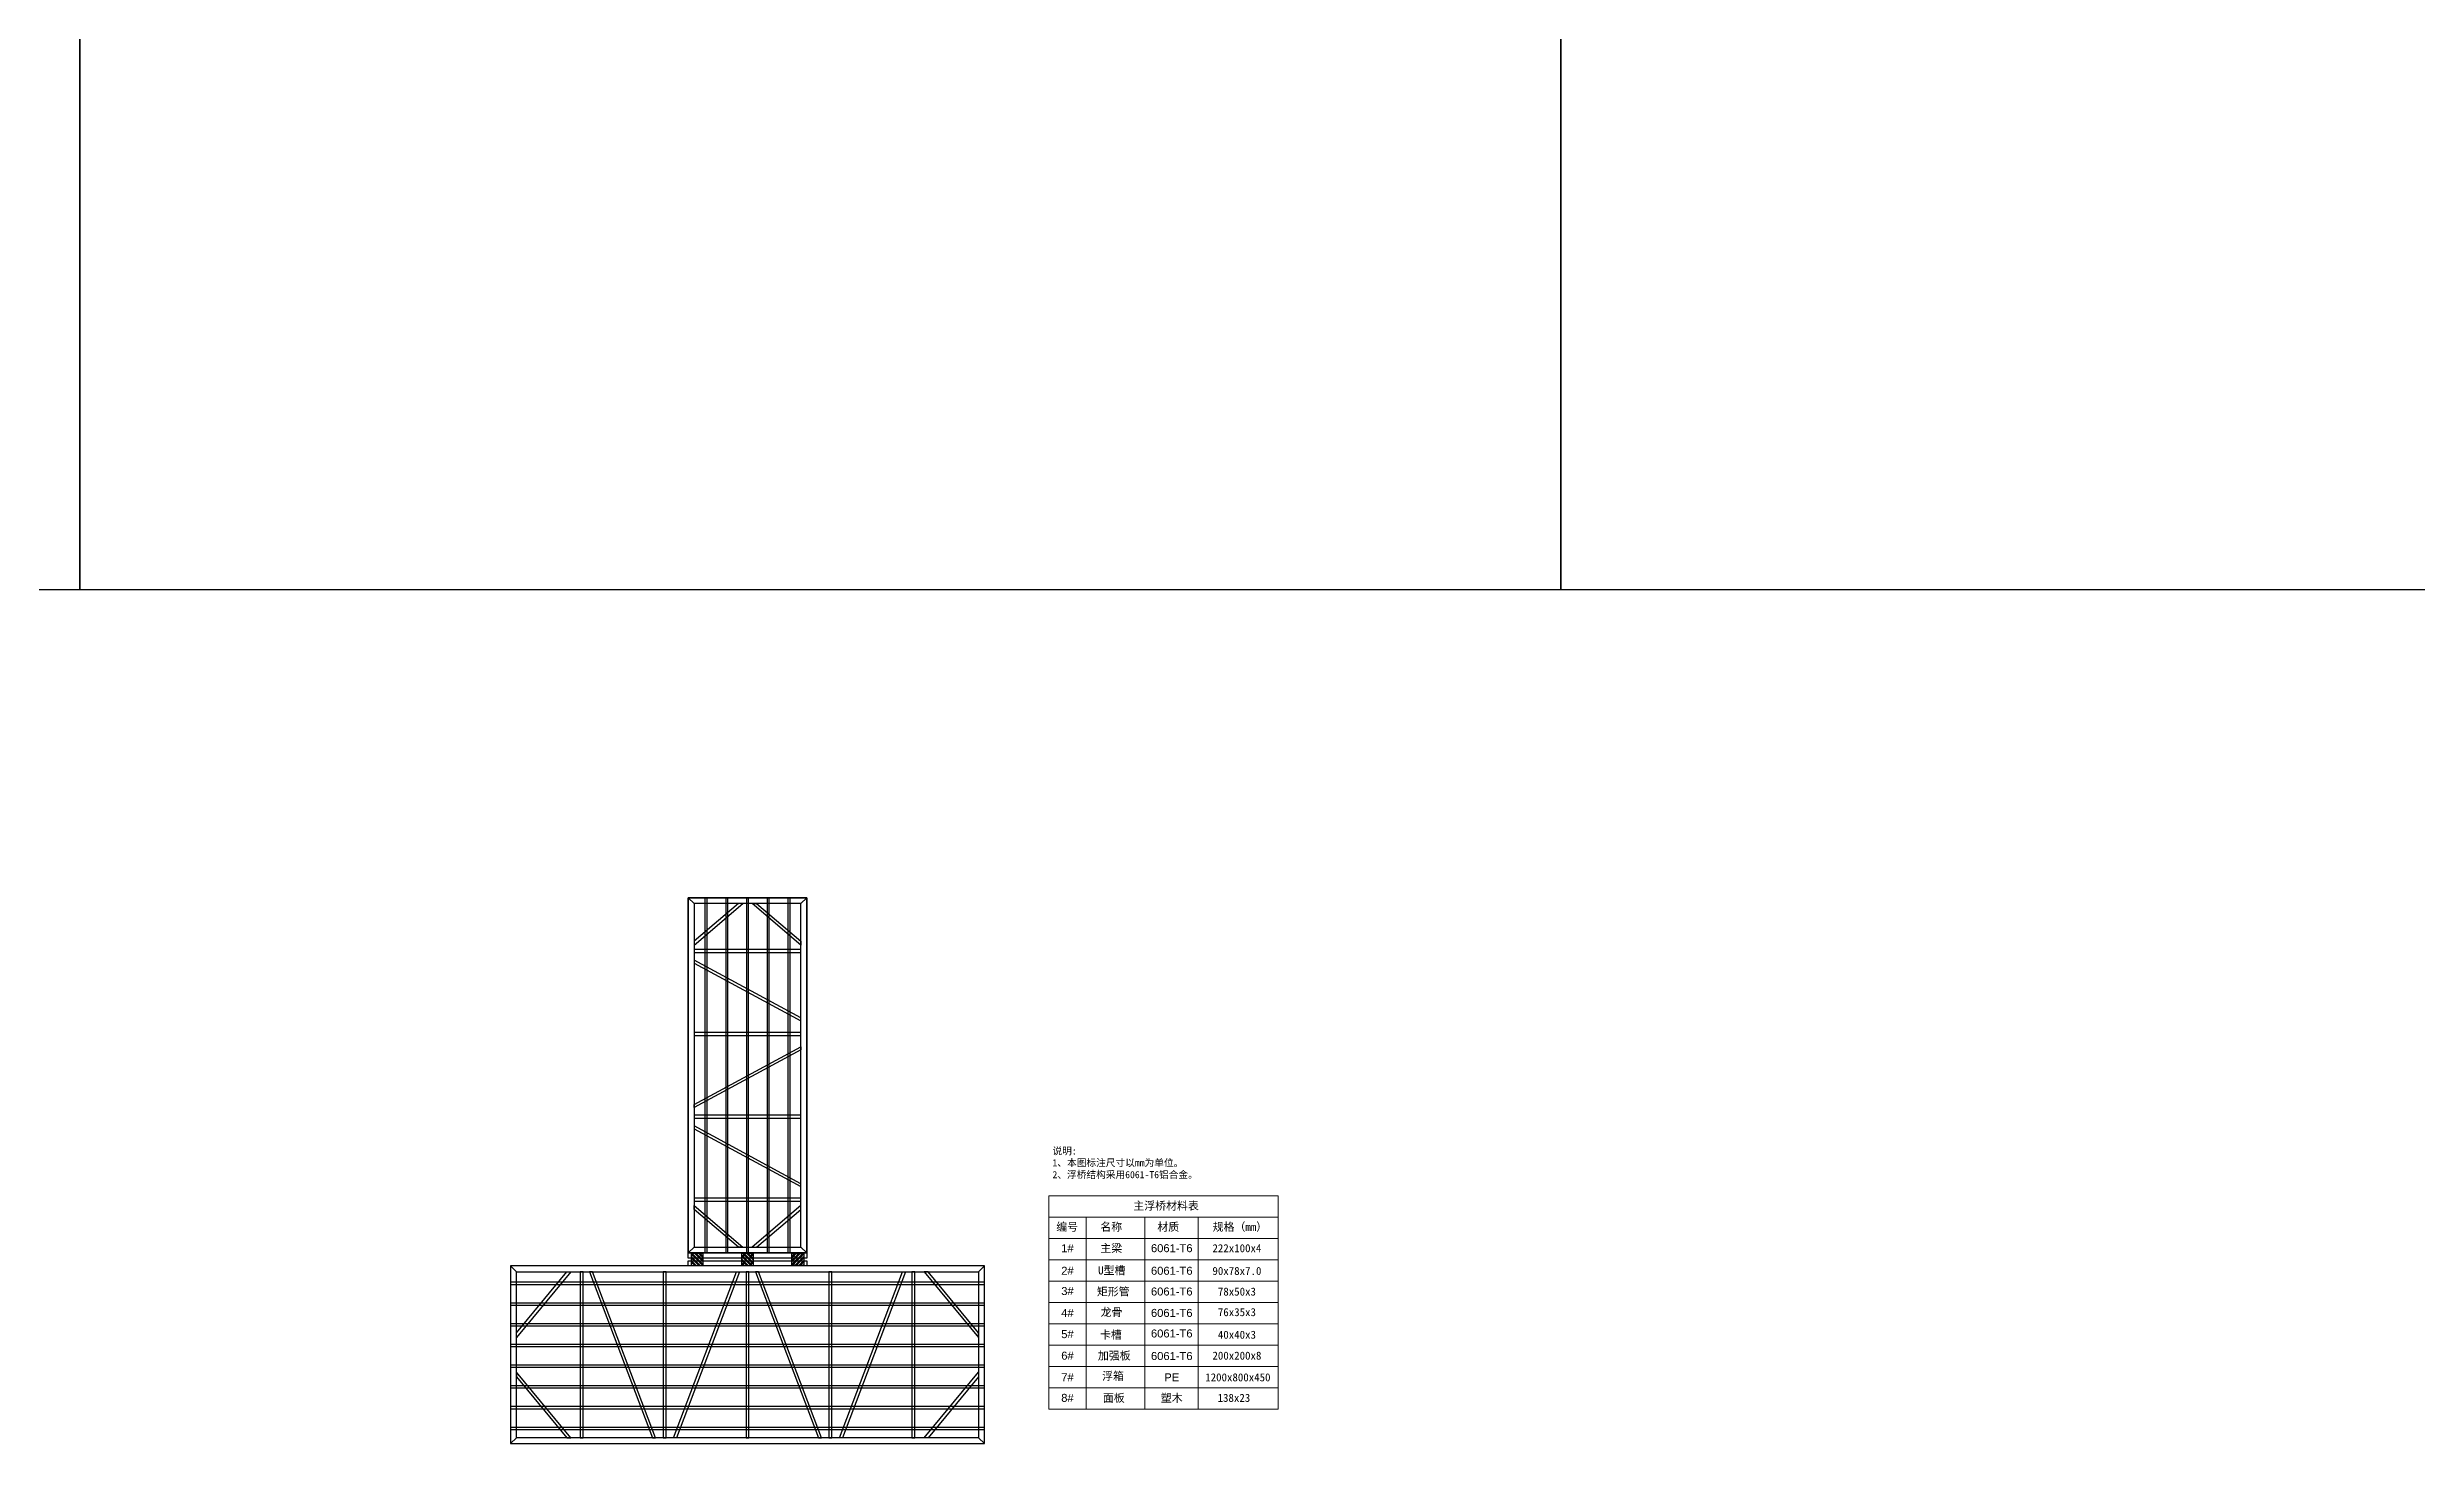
# Model space of a CAD drawing. Extents: x 36536 to 186646, y -14883 to 106449.
# Drawn here: x 111098 to 151093, y 59282 to 82862 of the extents above; entities that cross this region are included whole.
import ezdxf

# ---------------------------------------------------------------- set-up
doc = ezdxf.new("R2010")
doc.units = 0
doc.header["$LTSCALE"] = 1000
doc.header["$MEASUREMENT"] = 0
doc.layers.add('图框', color=7, linetype='Continuous', lineweight=13)
for name, color, linetype in [('文字', 3, 'Continuous'), ('连接端梁', 130, 'Continuous'), ('铝架', 3, 'Continuous'), ('铝横梁', 220, 'Continuous'), ('龙骨', 10, 'Continuous')]:
    doc.layers.add(name, color=color, linetype=linetype)
doc.styles.add('Arial', font='')
doc.styles.get('Arial').set_extended_font_data('STXihei')

# ---------------------------------------------------------------- blocks, each defined once
blk = doc.blocks.new('*U509')
at = {"layer": '龙骨'}
blk.add_lwpolyline([(-4000, -17.5), (4000, -17.5), (4000, 17.5), (-4000, 17.5)], close=True, dxfattribs=at)
blk = doc.blocks.new('*U510')
at = {"layer": '龙骨', "color": 0, "linetype": 'ByBlock', "lineweight": -2, "transparency": 16777216}
for p in [(0, 0), (0, -350), (0, -700), (0, -1050), (0, -1400), (0, -1750), (0, -2100), (0, -2450)]:
    blk.add_blockref('*U509', p, dxfattribs=at)
blk = doc.blocks.new('*U515')
at = {"layer": '龙骨'}
blk.add_lwpolyline([(-17.5, 3000), (-17.5, -3000), (17.5, -3000), (17.5, 3000)], close=True, dxfattribs=at)
blk = doc.blocks.new('*U516')
at = {"layer": '铝架', "color": 0, "linetype": 'ByBlock', "lineweight": -2, "transparency": 16777216}
for p in [(-1400, 0), (-1050, 0), (-700, 0), (-350, 0), (0, 0)]:
    blk.add_blockref('*U515', p, dxfattribs=at)
blk = doc.blocks.new('橡胶块200x200x60')
h = blk.add_hatch()
h.set_pattern_fill('ANSI32', color=256, scale=10)
h.set_pattern_definition([(45, (0, 0), (-33.67596, 33.67596), []), (45, (22.45, 0), (-33.67596, 33.67596), [])])
h.paths.add_polyline_path([(25488, 88551), (25688, 88551), (25688, 88751), (25488, 88751)])
blk.add_lwpolyline([(25488, 88551), (25688, 88551), (25688, 88751), (25488, 88751)], close=True)
for points in [[(25513, 88716), (25533, 88716)], [(25513, 88586), (25533, 88586)], [(25523, 88726), (25523, 88706)], [(25523, 88576), (25523, 88596)], [(25663, 88716), (25643, 88716)], [(25663, 88586), (25643, 88586)], [(25653, 88726), (25653, 88706)], [(25653, 88576), (25653, 88596)]]:
    blk.add_lwpolyline(points)
for centre, radius in [((25523, 88716), 10), ((25523, 88586), 10), ((25523, 88716), 8), ((25523, 88586), 8), ((25653, 88716), 10), ((25653, 88586), 10), ((25653, 88716), 8), ((25653, 88586), 8)]:
    blk.add_circle(centre, radius)
blk = doc.blocks.new('sdsdf')
at = {"layer": '图框'}
for p, q in [((65917, 119431), (65917, 114931)), ((65917, 119431), (70755, 119431)), ((70755, 119431), (70755, 114931)), ((65917, 118981), (70755, 118981)), ((65917, 118531), (70755, 118531)), ((66705, 118981), (66705, 114931)), ((67942, 118981), (67942, 114931)), ((69067, 118981), (69067, 114931)), ((65917, 118081), (70755, 118081)), ((65917, 117631), (70755, 117631)), ((65917, 117181), (70755, 117181)), ((65917, 116731), (70755, 116731)), ((65917, 116281), (70755, 116281)), ((65917, 115831), (70755, 115831)), ((65917, 115381), (70755, 115381)), ((65917, 114931), (70755, 114931))]:
    blk.add_line(p, q, dxfattribs=at)
at = {"layer": '图框', "attachment_point": 1, "style": 'Arial'}
for s, width, insert, char_height in [('\\pxi5.19523;{\\fSimSun|b0|i0|c134|p2;主浮桥材料表}', 2620.06, (66823, 119308), 168.75), ('\\pi51.65737;{\\fSimSun|b0|i0|c134|p2;编号}', 716.98, (66021, 118863), 168.75), ('\\pi51.32218;{\\fSimSun|b0|i0|c134|p2;名称}', 716.98, (66951, 118863), 168.75), ('\\pi53.50095;{\\fSimSun|b0|i0|c134|p2;材质}', 716.98, (68152, 118863), 168.75), ('\\pi35.48134;{\\fSimSun|b0|i0|c134|p2;规格（mm）}', 1208.85, (69337, 118863), 168.75), ('\\pxqc;{\\fArial|b0|i0|c0|p34;1#}', 793.2, (65912, 118413), 168.75), ('\\pi50.98698;{\\fSimSun|b0|i0|c134|p2;主梁}', 716.98, (66951, 118413), 168.75), ('\\pxqc;{\\fArial|b0|i0|c0|p34;6061-T6}', 1327.29, (67846, 118413), 168.75), ('\\pxqc;222x100x4', 1327.29, (69221, 118413), 168.75), ('\\pxqc;{\\fArial|b0|i0|c0|p34;3#}', 793.2, (65912, 117509), 168.75), ('\\pxqc;{\\fArial|b0|i0|c0|p34;2#}', 793.2, (65912, 117937), 168.75), ('\\pxi0.34103;{\\fSimSun|b0|i0|c134|p2;矩形管}', 874.48, (66872, 117497), 168.75), ('\\pi31.45968;{\\fSimSun|b0|i0|c134|p2;U型槽}', 1074.91, (66925, 117944), 168.75), ('\\pxqc;{\\fArial|b0|i0|c0|p34;6061-T6}', 1327.29, (67846, 117937), 168.75), ('\\pxqc;{\\fArial|b0|i0|c0|p34;6061-T6}', 1327.29, (67846, 117499), 168.75), ('\\pxqc;90x78x7.0', 1327.29, (69221, 117933), 168.75), ('\\pxqc;78x50x3', 1327.29, (69221, 117497), 168.75), ('\\pxqc;{\\fArial|b0|i0|c0|p34;4#}', 793.2, (65912, 117047), 168.75), ('\\pxi0.20973;{\\fSimSun|b0|i0|c134|p2;龙骨}', 1074.91, (66973, 117063), 168.75), ('\\pxqc;{\\fArial|b0|i0|c0|p34;6061-T6}', 1327.29, (67846, 117047), 168.75), ('\\pxqc;76x35x3', 1327.29, (69221, 117063), 168.75), ('\\pxqc;{\\fArial|b0|i0|c0|p34;5#}', 793.2, (65912, 116599), 168.75), ('\\pxi0.20749;{\\fSimSun|b0|i0|c134|p2;卡槽}', 1074.91, (66960, 116587), 168.75), ('\\pxqc;{\\fArial|b0|i0|c0|p34;6061-T6}', 1327.29, (67846, 116613), 168.75), ('\\pxqc;40x40x3', 1327.29, (69221, 116587), 168.75), ('\\pxqc;{\\fArial|b0|i0|c0|p34;6#}', 793.2, (65912, 116144), 168.75), ('\\pi74.02918;{\\fSimSun|b0|i0|c134|p2;加强板}', 1074.91, (66877, 116145), 168.75), ('\\pxqc;{\\fArial|b0|i0|c0|p34;6061-T6}', 1327.29, (67846, 116137), 168.75), ('\\pxqc;200x200x8', 1327.29, (69221, 116145), 168.75), ('\\pxqc;{\\fArial|b0|i0|c0|p34;7#}', 793.2, (65912, 115688), 168.75), ('\\pi117.7722;{\\fSimSun|b0|i0|c134|p2;浮箱}', 1074.91, (66923, 115714), 168.75), ('\\pxqc;{\\fArial|b0|i0|c0|p34;PE}', 1327.29, (67846, 115687), 168.75), ('\\pxqc;1200x800x450', 1327.29, (69241, 115687), 168.75), ('\\pxqc;{\\fArial|b0|i0|c0|p34;8#}', 793.2, (65912, 115254), 168.75), ('{\\fSimSun|b0|i0|c134|p2;面板}', 1074.91, (67056, 115252), 168.75), ('\\pxqc;塑木', 1327.29, (67846, 115252), 168.8), ('138x23', 1327.29, (69477, 115254), 168.8)]:
    blk.add_mtext_dynamic_manual_height_columns(s, width=width, gutter_width=2260, heights=[363], dxfattribs=dict(at, insert=insert, char_height=char_height))
at = {"layer": '文字', "color": 0, "insert": (67991, 120123), "char_height": 150, "attachment_point": 5, "style": 'Arial'}
blk.add_mtext_dynamic_manual_height_columns('\\pxql;说明:\\P1、本图标注尺寸以mm为单位。\\P2、浮桥结构采用6061-T6铝合金。', width=3996.84, gutter_width=12.5, heights=[0], dxfattribs=at)

msp = doc.modelspace()

# ---------------------------------------------------------------- linework, layer by layer
for points in [[(86646.2, 103703.4), (111646.2, 103703.4), (111646.2, 73703.4), (86646.2, 73703.4)], [(111646.2, 103703.4), (136646.2, 103703.4), (136646.2, 73703.4), (111646.2, 73703.4)], [(136646.2, 103703.4), (161646.2, 103703.4), (161646.2, 73703.4), (136646.2, 73703.4)], [(121916.6, 62501.7), (123916.6, 62501.7), (123916.6, 68501.7), (121916.6, 68501.7)], [(118916.6, 59281.7), (126916.6, 59281.7), (126916.6, 62281.7), (118916.6, 62281.7)]]:
    msp.add_lwpolyline(points, close=True)
at = {"layer": '连接端梁'}
for points in [[(121916.6, 62501.7), (123916.6, 62501.7), (123916.6, 62411.7), (121916.6, 62411.7)], [(121916.6, 62371.7), (123916.6, 62371.7), (123916.6, 62281.7), (121916.6, 62281.7)]]:
    msp.add_lwpolyline(points, close=True, dxfattribs=at)
at = {"layer": '铝架'}
for points in [[(121916.6, 68501.7), (123916.6, 68501.7), (123816.6, 68401.7), (122016.6, 68401.7)], [(121916.6, 68501.7), (122016.6, 68401.7), (122016.6, 62601.7), (121916.6, 62501.7)], [(123816.6, 68401.7), (123916.6, 68501.7), (123916.6, 62501.7), (123816.6, 62601.7)], [(122016.6, 62601.7), (123816.6, 62601.7), (123916.6, 62501.7), (121916.6, 62501.7)], [(119016.6, 62181.7), (126816.6, 62181.7), (126916.6, 62281.7), (118916.6, 62281.7)], [(119016.6, 62181.7), (118916.6, 62281.7), (118916.6, 59281.7), (119016.6, 59381.7)], [(126916.6, 62281.7), (126816.6, 62181.7), (126816.6, 59381.7), (126916.6, 59281.7)], [(118916.6, 59281.7), (126916.6, 59281.7), (126816.6, 59381.7), (119016.6, 59381.7)]]:
    msp.add_lwpolyline(points, close=True, dxfattribs=at)
at = {"layer": '铝横梁'}
for points in [[(122016.6, 67702.1), (122840, 68401.7), (122762.8, 68401.7), (122016.6, 67767.7)], [(123816.6, 67702.1), (122993.1, 68401.7), (123070.3, 68401.7), (123816.6, 67767.7)], [(122016.6, 67626.7), (122016.6, 67576.7), (123816.6, 67576.7), (123816.6, 67626.7)], [(122016.6, 67446.1), (122016.6, 67396.1), (123816.6, 66422), (123816.6, 66472)], [(122016.6, 66226.7), (122016.6, 66176.7), (123816.6, 66176.7), (123816.6, 66226.7)], [(122016.6, 64957.4), (122016.6, 65007.4), (123816.6, 65981.5), (123816.6, 65931.5)], [(122016.6, 64826.7), (122016.6, 64776.7), (123816.6, 64776.7), (123816.6, 64826.7)], [(122016.6, 64646.1), (122016.6, 64596.1), (123816.6, 63622), (123816.6, 63672)], [(122016.6, 63426.7), (122016.6, 63376.7), (123816.6, 63376.7), (123816.6, 63426.7)], [(122016.6, 63301.4), (122840, 62601.7), (122762.8, 62601.7), (122016.6, 63235.8)], [(123816.6, 63301.4), (122993.1, 62601.7), (123070.3, 62601.7), (123816.6, 63235.8)], [(119016.6, 61073.2), (119016.6, 61151.7), (119867.8, 62181.7), (119932.7, 62181.7)], [(120091.6, 59381.7), (120141.6, 59381.7), (120141.6, 62181.7), (120091.6, 62181.7)], [(121315, 59381.7), (121365, 59381.7), (120300.9, 62181.7), (120250.9, 62181.7)], [(121491.6, 59381.7), (121541.6, 59381.7), (121541.6, 62181.7), (121491.6, 62181.7)], [(121718.2, 59381.7), (121668.2, 59381.7), (122732.2, 62181.7), (122782.2, 62181.7)], [(122891.6, 59381.7), (122941.6, 59381.7), (122941.6, 62181.7), (122891.6, 62181.7)], [(124115, 59381.7), (124165, 59381.7), (123100.9, 62181.7), (123050.9, 62181.7)], [(124291.6, 59381.7), (124341.6, 59381.7), (124341.6, 62181.7), (124291.6, 62181.7)], [(124518.2, 59381.7), (124468.2, 59381.7), (125532.2, 62181.7), (125582.2, 62181.7)], [(125691.6, 59381.7), (125741.6, 59381.7), (125741.6, 62181.7), (125691.6, 62181.7)], [(126816.6, 61073.2), (126816.6, 61151.7), (125965.3, 62181.7), (125900.4, 62181.7)], [(119016.6, 60490.2), (119016.6, 60411.8), (119867.8, 59381.7), (119932.7, 59381.7)], [(126816.6, 60490.2), (126816.6, 60411.8), (125965.3, 59381.7), (125900.4, 59381.7)]]:
    msp.add_lwpolyline(points, close=True, dxfattribs=at)

# ---------------------------------------------------------------- block references
at = {"rotation": 269.9996593417292}
for p in [(33416.1, 87980.2), (34265.6, 87980.2)]:
    msp.add_blockref('橡胶块200x200x60', p, dxfattribs=at)
at = {"xscale": -1, "rotation": 90.00034079093187}
msp.add_blockref('橡胶块200x200x60', (212417.1, 87980.2), dxfattribs=at)
at = {"layer": '连接端梁', "color": 0, "xscale": 0.8, "yscale": 0.8, "zscale": 0.8}
msp.add_blockref('sdsdf', (75270.8, -32080.7), dxfattribs=at)
at = {"layer": '铝架'}
msp.add_blockref('*U516', (123616.6, 65501.7), dxfattribs=at)
at = {"layer": '龙骨'}
msp.add_blockref('*U510', (122916.6, 61989.2), dxfattribs=at)

doc.saveas('drawing.dxf')
